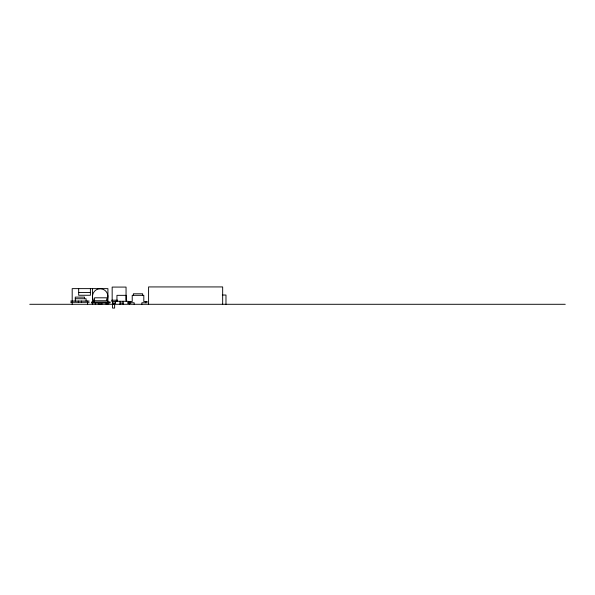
<?xml version="1.0" encoding="UTF-8"?>
<svg xmlns="http://www.w3.org/2000/svg" width="595" height="595" viewBox="0 0 595 595"><rect width="100%" height="100%" fill="white"/><g stroke="black" fill="none" stroke-linecap="round" stroke-linejoin="round"><path stroke-width="0.89" d="M78.674 292.487L90.403 292.487M222.314 295.031L225.981 295.031L225.981 304.29M75.275 298.735L86.082 298.735L86.082 301.048M117.721 300.2L111.778 300.2L111.778 301.434L116.047 301.434M70.649 301.048L89.168 301.048M128.758 301.516L132.224 301.516L132.224 295.336L143.804 295.336L143.804 301.516L147.277 301.516M70.649 302.282L89.168 302.282M128.758 302.751L134.158 302.751L134.158 304.29M147.277 302.751L141.87 302.751L141.87 304.29M112.321 303.056L115.675 303.056M120.034 303.056L123.12 303.056M127.479 303.056L130.84 303.056M29.75 304.29L565.25 304.29M222.664 304.29L222.664 286.931L148.586 286.931L148.586 304.29M145.73 301.516L145.73 302.751M142.644 295.336L142.644 293.796L133.384 293.796L133.384 295.336M130.298 301.516L130.298 302.751M129.293 303.056L129.293 304.29M128.141 303.056L128.141 301.278L115.408 301.278L115.408 303.056M126.438 300.2L126.438 301.434M126.207 301.338L126.207 295.336L116.947 295.336L116.947 301.338M126.051 300.2L126.051 287.08L112.165 287.08L112.165 300.2M123.12 301.278L123.12 304.29M120.034 301.278L120.034 304.29M114.634 303.926L114.634 308.069L112.552 308.069L112.552 301.434M113.861 303.056L113.861 304.29M107.918 304.29L107.918 288.627L72.188 288.627L72.188 304.29M107.688 302.052L107.688 300.743L93.802 300.743L93.802 302.052M106.914 300.356L106.914 297.812L94.568 297.812L94.568 300.356M106.148 302.981L106.148 304.29M95.341 302.981L95.341 304.29M92.485 288.627L92.485 304.29M90.403 288.627L90.403 295.261L78.674 295.261L78.674 288.627M87.621 301.048L87.621 304.29M84.535 298.735L84.535 297.113L75.275 297.113L75.275 301.048M81.448 301.048L81.448 302.282M78.362 301.048L78.362 302.282M94.293 301.42A7.72 7.72 0 0 1 94.59 291.163A7.72 7.72 0 0 1 104.809 290.271A7.72 7.72 0 0 1 106.884 300.319M102.199 303.911A7.72 7.72 0 0 1 98.205 303.911M110.001 302.052L91.481 302.052L91.481 302.981L110.001 302.981L110.001 302.052"/></g></svg>
